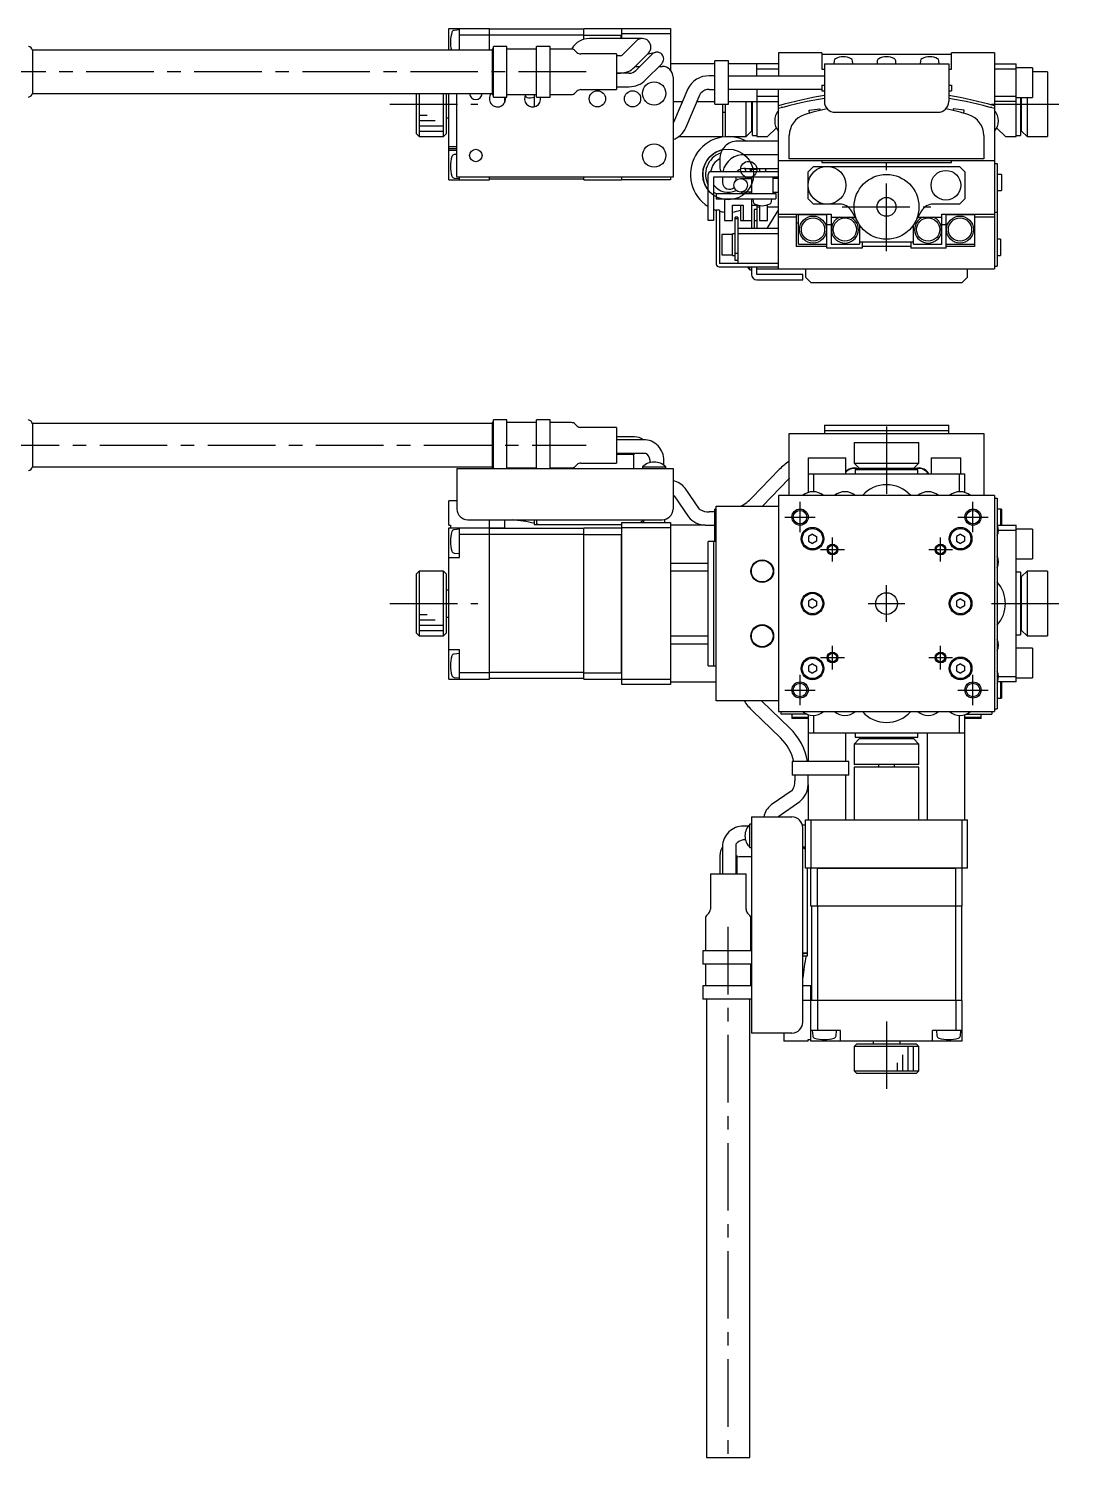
# Model space of a CAD drawing. Extents: x -229 to 424, y 17 to 459.
# Drawn here: x -117.4 to 75.8, y 194.5 to 459 of the extents above; entities that cross this region are included whole.
import ezdxf

# ---------------------------------------------------------------- set-up
doc = ezdxf.new("R2010")
doc.units = 0
doc.header["$LTSCALE"] = 10
doc.linetypes.add('CENTER', pattern=[2, 1.25, -0.25, 0.25, -0.25])
doc.layers.add('1', color=7, linetype='CONTINUOUS')

msp = doc.modelspace()

# ---------------------------------------------------------------- linework, layer by layer
at = {"layer": '1', "color": 7, "linetype": 'CONTINUOUS'}
for p, q in [((-39.631995, 454.989987), (-39.631995, 458.989987)), ((-39.631995, 458.989987), (-32.131995, 458.989987)), ((-37.631995, 458.739987), (-38.617275, 458.653786)), ((-37.631995, 454.989987), (-37.631995, 458.989987)), ((-32.131995, 457.789987), (-37.631995, 457.789987)), ((-32.131995, 454.989987), (-32.131995, 458.989987)), ((-14.631995, 458.889987), (-32.131995, 458.889987)), ((-14.631995, 457.748565), (-32.131995, 457.748565)), ((-14.631995, 458.989987), (-7.681995, 458.989987)), ((-14.631995, 457.017934), (-14.631995, 458.989987)), ((-14.631995, 457.789987), (-7.731995, 457.789987)), ((-7.731995, 457.789987), (-7.631995, 457.889987)), ((-7.731995, 457.146832), (-7.731995, 457.789987)), ((-7.631995, 458.939987), (-7.681995, 458.989987)), ((-7.631995, 458.989987), (1.368005, 458.989987)), ((-7.631995, 457.146832), (-7.631995, 458.989987)), ((1.368005, 457.989987), (-7.631995, 457.989987)), ((1.368005, 458.989987), (1.368005, 451.312862)), ((-31.631991, 454.989987), (-116.674335, 454.989987)), ((-116.674335, 454.989987), (-116.674335, 446.989987)), ((-31.381995, 455.189987), (-31.631991, 455.189987)), ((-31.631991, 455.189987), (-31.631991, 446.789987)), ((-31.381991, 446.289987), (-31.381991, 455.689987)), ((-28.881991, 455.689987), (-31.381991, 455.689987)), ((-23.381995, 455.189987), (-28.881995, 455.189987)), ((-28.881991, 446.289987), (-28.881991, 455.689987)), ((-23.381991, 446.289987), (-23.381991, 455.689987)), ((-20.881991, 455.689987), (-23.381991, 455.689987)), ((-16.946205, 455.189987), (-20.881995, 455.189987)), ((-20.881991, 446.289987), (-20.881991, 455.689987)), ((-16.794986, 455.346832), (-16.886568, 455.188207)), ((-15.924885, 454.58288), (-16.239098, 454.897094)), ((-3.831995, 457.146832), (-13.677294, 457.146832)), ((-4.963366, 456.678203), (-7.55956, 454.082009)), ((-8.631991, 454.289987), (-15.217778, 454.289987)), ((-8.631991, 454.289987), (-8.631991, 447.689987)), ((-7.842403, 453.964852), (-8.631991, 453.964852)), ((-5.296818, 451.819268), (-2.700624, 454.415462)), ((-1.991224, 454.253417), (-5.001631, 451.24301)), ((-3.233864, 449.475243), (-0.223457, 452.48565)), ((-2.770534, 454.345551), (-1.3244, 454.600544)), ((9.618005, 452.489987), (1.368005, 452.489987)), ((12.118005, 452.989987), (9.618005, 452.989987)), ((9.618005, 444.989987), (9.618005, 452.989987)), ((12.118005, 444.989987), (12.118005, 452.989987)), ((21.368005, 452.489987), (12.118005, 452.489987)), ((17.368005, 450.239987), (17.368005, 452.489987)), ((21.368005, 454.489987), (21.368005, 450.239987)), ((29.368005, 454.489987), (21.368005, 454.489987)), ((29.368005, 454.489987), (29.368005, 451.489987)), ((53.368005, 454.189987), (29.368005, 454.189987)), ((29.868005, 452.489987), (52.868005, 452.489987)), ((29.868005, 452.489987), (29.868005, 445.489987)), ((31.664715, 453.023887), (31.618005, 452.489987)), ((35.118005, 452.489987), (35.071295, 453.023887)), ((39.664715, 453.023887), (39.618005, 452.489987)), ((43.118005, 452.489987), (43.071295, 453.023887)), ((47.664715, 453.023887), (47.618005, 452.489987)), ((51.118005, 452.489987), (51.071295, 453.023887)), ((52.868005, 452.489987), (52.868005, 445.489987)), ((53.368005, 451.489987), (53.368005, 454.489987)), ((61.368005, 454.489987), (53.368005, 454.489987)), ((61.368005, 454.489987), (61.368005, 414.489987)), ((61.368005, 452.489987), (65.368005, 452.489987)), ((65.368005, 438.989987), (65.368005, 452.489987)), ((-8.631991, 450.764852), (-7.842403, 450.764852)), ((-6.239068, 450.730447), (-8.631991, 450.730447)), ((-5.126099, 451.989987), (-4.254654, 451.989987)), ((-0.71912, 451.989987), (-0.131995, 451.989987)), ((1.868005, 449.989987), (1.868005, 431.489987)), ((9.618005, 450.239987), (8.562491, 450.239987)), ((12.118005, 450.239987), (29.868005, 450.239987)), ((21.368005, 451.489987), (17.368005, 451.489987)), ((29.368005, 451.489987), (29.868005, 451.489987)), ((52.868005, 451.489987), (53.368005, 451.489987)), ((65.368005, 451.489987), (61.368005, 451.489987)), ((68.368005, 451.739987), (65.368005, 451.739987)), ((68.368005, 451.739987), (68.368005, 446.239987)), ((71.168005, 450.989987), (68.368005, 450.989987)), ((71.168005, 450.989987), (71.168005, 438.989987)), ((-116.674335, 446.989987), (-31.631991, 446.989987)), ((-45.631995, 439.489987), (-45.631995, 446.989987)), ((-45.131995, 446.989987), (-45.131995, 438.989987)), ((-40.631995, 438.989987), (-40.631995, 446.989987)), ((-40.131995, 446.989987), (-40.131995, 439.489987)), ((-39.631995, 430.989987), (-39.631995, 446.989987)), ((-38.131995, 431.489987), (-38.131995, 446.989987)), ((-16.239098, 447.08288), (-15.924885, 447.397094)), ((-15.217778, 447.689987), (-8.631991, 447.689987)), ((-8.631991, 448.230447), (-6.239068, 448.230447)), ((4.594738, 447.808986), (1.927407, 441.594123)), ((6.95354, 446.944585), (7.033179, 447.063953)), ((8.562491, 447.739987), (9.618005, 447.739987)), ((29.367918, 447.739987), (12.118005, 447.739987)), ((17.368005, 447.739987), (17.368005, 438.989987)), ((21.368005, 414.489987), (21.368005, 447.739987)), ((29.368005, 448.489987), (29.368005, 447.489987)), ((29.368005, 448.489987), (29.868005, 448.489987)), ((29.368005, 447.489987), (29.868005, 447.489987)), ((52.868005, 448.489987), (53.368005, 448.489987)), ((52.868005, 447.489987), (53.368005, 447.489987)), ((53.368005, 448.489987), (53.368005, 447.489987)), ((-31.631991, 446.789987), (-31.381995, 446.789987)), ((-31.381991, 446.289987), (-28.881991, 446.289987)), ((-29.331995, 446.289987), (-29.331995, 445.241655)), ((-28.881995, 446.789987), (-23.381995, 446.789987)), ((-25.464991, 446.417739), (-25.548812, 446.479541)), ((-25.359714, 446.342166), (-25.464991, 446.417739)), ((-25.263282, 446.281233), (-25.359714, 446.342166)), ((-25.169266, 446.244743), (-25.263282, 446.281233)), ((-23.381991, 446.754528), (-23.831995, 446.754528)), ((-23.831995, 446.754528), (-23.831995, 444.520293)), ((-23.381991, 446.289987), (-20.881991, 446.289987)), ((-20.881995, 446.789987), (-16.946205, 446.789987)), ((1.868005, 445.489987), (3.599456, 445.489987)), ((4.224758, 440.608133), (6.892089, 446.822996)), ((6.31998, 445.489987), (9.618005, 445.489987)), ((6.892089, 446.822996), (6.95354, 446.944585)), ((9.618005, 444.989987), (12.118005, 444.989987)), ((11.068005, 438.989987), (11.068005, 444.989987)), ((11.568005, 438.989987), (11.568005, 444.989987)), ((12.118005, 445.489987), (21.368005, 445.489987)), ((15.368005, 438.989987), (15.368005, 445.489987)), ((16.368005, 445.489987), (16.368005, 439.989987)), ((16.568005, 439.189987), (16.568005, 445.489987)), ((17.368005, 446.489987), (21.368005, 446.489987)), ((21.868006, 444.318348), (21.868006, 444.389987)), ((22.126384, 444.389987), (21.868006, 444.389987)), ((60.868006, 444.389987), (60.609627, 444.389987)), ((60.868006, 444.318348), (60.868006, 444.389987)), ((61.368005, 446.489987), (65.368005, 446.489987)), ((65.368005, 445.489987), (61.368005, 445.489987)), ((65.368005, 446.239987), (68.368005, 446.239987)), ((66.168005, 446.239987), (66.168005, 439.189987)), ((66.368005, 439.989987), (66.368005, 446.239987)), ((67.368005, 446.239987), (67.368005, 438.989987)), ((-40.131995, 442.489987), (-39.631995, 442.489987)), ((11.068005, 443.489987), (11.568005, 443.489987)), ((16.368005, 441.989987), (16.568005, 441.989987)), ((27.022133, 443.905856), (29.011177, 444.114913)), ((27.08512, 443.306573), (27.022133, 443.905856)), ((29.011177, 444.114913), (29.039418, 443.846214)), ((31.868005, 443.489987), (50.868005, 443.489987)), ((53.724834, 444.114913), (53.696593, 443.846214)), ((55.713878, 443.905856), (53.724834, 444.114913)), ((55.650891, 443.306573), (55.713878, 443.905856)), ((66.168005, 441.989987), (66.368005, 441.989987)), ((-45.631995, 439.489987), (-45.131995, 438.989987)), ((-40.631995, 438.989987), (-40.131995, 439.489987)), ((1.927407, 441.594123), (1.868154, 441.476315)), ((15.368005, 438.989987), (16.368005, 439.989987)), ((16.568005, 439.189987), (17.368005, 439.189987)), ((19.368005, 438.989987), (20.965507, 440.587488)), ((23.368006, 434.889987), (23.368006, 439.207791)), ((59.368006, 439.207791), (59.368006, 434.889987)), ((61.770504, 440.587488), (63.368005, 438.989987)), ((65.368005, 439.189987), (66.168005, 439.189987)), ((66.368005, 439.989987), (67.368005, 438.989987)), ((-45.131995, 438.989987), (-40.631995, 438.989987)), ((-38.131995, 437.089621), (-39.631995, 437.089621)), ((-39.631995, 436.77495), (-39.331995, 436.77495)), ((-39.631995, 436.489987), (-38.131995, 436.489987)), ((-39.331995, 436.77495), (-39.331995, 436.739987)), ((-38.131995, 436.739987), (-39.331995, 436.739987)), ((2.889374, 438.989987), (11.068005, 438.989987)), ((11.568005, 438.989987), (15.368005, 438.989987)), ((21.368006, 438.146832), (14.119476, 438.146832)), ((17.368005, 438.989987), (19.368005, 438.989987)), ((63.368005, 438.989987), (65.368005, 438.989987)), ((67.368005, 438.989987), (71.168005, 438.989987)), ((-38.131995, 435.696242), (-38.617275, 435.653786)), ((10.519476, 435.132619), (10.519476, 433.364852)), ((21.368025, 435.619534), (15.293593, 435.619534)), ((61.368006, 434.489987), (21.368006, 434.489987)), ((59.368006, 434.889987), (23.368006, 434.889987)), ((29.368006, 434.489987), (29.368006, 434.189987)), ((29.368006, 434.189987), (53.368006, 434.189987)), ((53.368006, 434.189987), (53.368006, 434.489987)), ((61.368006, 433.989987), (61.868006, 433.989987)), ((61.868006, 433.989987), (61.868006, 414.989987)), ((-38.617275, 431.326188), (-37.631995, 431.239987)), ((1.868005, 431.489987), (-38.131995, 431.489987)), ((-37.631995, 430.989987), (-37.631995, 431.489987)), ((-32.131995, 430.989987), (-32.131995, 431.489987)), ((-14.631995, 431.089987), (-32.131995, 431.089987)), ((-14.631995, 430.989987), (-14.631995, 431.489987)), ((-7.631995, 430.989987), (-7.631995, 431.489987)), ((1.368005, 431.489987), (1.368005, 430.989987)), ((8.368006, 423.489987), (8.368006, 431.989987)), ((21.368006, 432.489987), (8.868006, 432.489987)), ((9.368006, 431.489987), (9.368006, 423.489987)), ((21.368006, 431.489987), (9.368006, 431.489987)), ((11.043593, 431.489987), (11.043593, 430.480447)), ((13.543593, 430.929585), (13.543593, 431.489987)), ((13.641659, 432.489986), (13.730334, 432.591415)), ((14.368006, 431.239987), (16.368006, 431.239987)), ((15.293593, 433.119534), (21.368024, 433.119534)), ((16.368006, 432.489987), (16.368006, 432.989987)), ((16.368006, 432.989987), (17.368006, 432.989987)), ((16.368006, 431.489987), (16.368006, 428.489987)), ((17.368006, 432.989987), (17.368006, 432.489987)), ((17.868006, 432.913747), (17.868006, 432.489987)), ((20.368006, 428.489987), (20.368006, 431.489987)), ((21.368006, 431.239987), (20.368006, 431.239987)), ((27.868006, 433.489987), (26.868006, 432.489987)), ((26.868006, 427.489987), (26.868006, 432.489987)), ((27.868006, 433.489987), (54.868006, 433.489987)), ((55.868006, 432.489987), (54.868006, 433.489987)), ((55.868006, 432.489987), (55.868006, 427.489987)), ((62.618006, 431.989987), (61.868006, 431.989987)), ((62.618006, 431.989987), (62.618006, 428.989987)), ((-39.631995, 430.989987), (-32.131995, 430.989987)), ((-14.631995, 430.989987), (-7.681995, 430.989987)), ((-7.681995, 430.989987), (-7.631995, 431.039987)), ((1.368005, 430.989987), (-7.631995, 430.989987)), ((9.868006, 428.489987), (9.868006, 427.489987)), ((9.868006, 428.489987), (20.868006, 428.489987)), ((16.368006, 428.739987), (14.368006, 428.739987)), ((16.075758, 428.489987), (16.075758, 428.739987)), ((20.368006, 428.739987), (21.368006, 428.739987)), ((20.868006, 428.489987), (20.868006, 427.489987)), ((61.868006, 428.989987), (62.618006, 428.989987)), ((9.868006, 427.489987), (20.868006, 427.489987)), ((11.368006, 427.489987), (11.368006, 423.489987)), ((12.868006, 426.289987), (14.868006, 426.289987)), ((12.868006, 423.489987), (12.868006, 426.289987)), ((14.368006, 426.289987), (14.368006, 423.489987)), ((14.868006, 426.289987), (14.868006, 423.489987)), ((16.368006, 427.489987), (16.368006, 421.989987)), ((16.368006, 426.289987), (17.599891, 426.289987)), ((16.618006, 427.489987), (16.664716, 426.956087)), ((17.368006, 426.289987), (17.368006, 421.989987)), ((17.368006, 425.989987), (17.868006, 425.989987)), ((17.868006, 426.231947), (17.868006, 423.489987)), ((19.368006, 423.489987), (19.368006, 426.36156)), ((19.368006, 425.989987), (21.368006, 425.989987)), ((20.071295, 426.956087), (20.118006, 427.489987)), ((26.868006, 427.489987), (27.868006, 426.489987)), ((32.707752, 426.489987), (27.868006, 426.489987)), ((54.868006, 426.489987), (50.02826, 426.489987)), ((55.868006, 427.489987), (54.868006, 426.489987)), ((9.368006, 423.489987), (8.368006, 423.489987)), ((10.468006, 425.389987), (9.868006, 425.389987)), ((9.868006, 425.389987), (9.868006, 415.389987)), ((10.468006, 425.389987), (10.468006, 415.489987)), ((11.368006, 423.489987), (12.868006, 423.489987)), ((13.868006, 424.060694), (13.368006, 424.060694)), ((13.368006, 416.068963), (13.368006, 424.060694)), ((13.868006, 423.782348), (13.368006, 423.782348)), ((13.868006, 424.060694), (13.868006, 415.489987)), ((14.368006, 423.489987), (16.368006, 423.489987)), ((17.368006, 425.489987), (16.868006, 425.489987)), ((16.868006, 425.489987), (16.868006, 421.989987)), ((16.868006, 423.489987), (17.368006, 423.489987)), ((17.868006, 423.489987), (19.368006, 423.489987)), ((21.368005, 425.477586), (19.188713, 421.989987)), ((21.368006, 424.649732), (31.118006, 424.649732)), ((24.668006, 424.111051), (21.368006, 424.111051)), ((25.067909, 424.499246), (24.667988, 424.577887)), ((24.668006, 424.649732), (24.668006, 418.67426)), ((25.068006, 419.113411), (25.068006, 424.649732)), ((30.318006, 424.502485), (25.068006, 424.502485)), ((30.318006, 418.344747), (30.318006, 424.649732)), ((31.118006, 424.649732), (31.118006, 419.113411)), ((31.118006, 424.111051), (35.524607, 424.111051)), ((36.171853, 422.989987), (34.872815, 425.239987)), ((47.863196, 425.239987), (46.564159, 422.989987)), ((47.211405, 424.111051), (51.618006, 424.111051)), ((51.618006, 424.649732), (61.368006, 424.649732)), ((51.618006, 419.113411), (51.618006, 424.649732)), ((52.418006, 418.344747), (52.418006, 424.649732)), ((57.668006, 424.502485), (52.418006, 424.502485)), ((57.668006, 424.502485), (57.668006, 418.67426)), ((61.368006, 424.111051), (57.668006, 424.111051)), ((61.368006, 425.019711), (61.868006, 425.019711)), ((10.868006, 420.889987), (10.868006, 417.089987)), ((12.868006, 420.889987), (10.868006, 420.889987)), ((12.868006, 416.989987), (12.868006, 420.989987)), ((13.368006, 420.989987), (12.868006, 420.989987)), ((21.368006, 421.989987), (13.868006, 421.989987)), ((21.368006, 420.989987), (13.868006, 420.989987)), ((25.068006, 422.989987), (24.668006, 422.989987)), ((30.104197, 422.680048), (30.318006, 422.909801)), ((30.318006, 420.723945), (30.1188, 420.939243)), ((31.118006, 422.689987), (30.318006, 422.689987)), ((31.118006, 422.909801), (31.331814, 422.680048)), ((31.317211, 420.939243), (31.118006, 420.723945)), ((36.368006, 422.673362), (36.368006, 419.113411)), ((46.368006, 419.113411), (46.368006, 422.673362)), ((51.404197, 422.680048), (51.618006, 422.909801)), ((51.618006, 420.723945), (51.4188, 420.939243)), ((52.418006, 422.689987), (51.618006, 422.689987)), ((52.418006, 422.909801), (52.631814, 422.680048)), ((52.617211, 420.939243), (52.418006, 420.723945)), ((30.318006, 418.67426), (24.668006, 418.67426)), ((25.068006, 419.113411), (30.318006, 419.113411)), ((36.868006, 418.344747), (30.318006, 418.344747)), ((31.118006, 419.113411), (36.368006, 419.113411)), ((36.368006, 419.489987), (46.368006, 419.489987)), ((36.868006, 419.489987), (36.868006, 418.344747)), ((45.868006, 418.67426), (36.868006, 418.67426)), ((45.868006, 419.489987), (45.868006, 418.344747)), ((52.418006, 418.344747), (45.868006, 418.344747)), ((46.368006, 419.113411), (51.618006, 419.113411)), ((52.418006, 419.113411), (57.668006, 419.113411)), ((57.668006, 418.67426), (52.418006, 418.67426)), ((62.468006, 419.989987), (61.868006, 419.989987)), ((62.468006, 419.989987), (62.468006, 416.989987)), ((21.368006, 415.489987), (10.468006, 415.489987)), ((10.868006, 417.089987), (12.868006, 417.089987)), ((12.868006, 416.989987), (13.368006, 416.989987)), ((13.868006, 417.345605), (13.368006, 417.345605)), ((13.868006, 416.068963), (13.368006, 416.068963)), ((61.868006, 416.989987), (62.468006, 416.989987)), ((10.368006, 414.889987), (21.368006, 414.889987)), ((16.075758, 414.339987), (16.075758, 414.889987)), ((16.075758, 414.339987), (16.368006, 414.339987)), ((16.368006, 414.889987), (16.368006, 413.489987)), ((17.368006, 413.489987), (17.368006, 414.889987)), ((17.368006, 414.489987), (61.368006, 414.489987)), ((25.868006, 413.489987), (17.368006, 413.489987)), ((25.868006, 412.489987), (25.868006, 413.489987)), ((26.368006, 414.489987), (26.368006, 412.989987)), ((26.368006, 412.989987), (27.368006, 411.989987)), ((56.368006, 412.989987), (55.368006, 411.989987)), ((56.368006, 412.989987), (56.368006, 414.489987)), ((61.368006, 414.989987), (61.868006, 414.989987)), ((17.368006, 412.489987), (25.868006, 412.489987)), ((27.368006, 411.989987), (55.368006, 411.989987)), ((-28.881991, 386.565191), (-31.381991, 386.565191)), ((-31.381991, 377.565191), (-31.381991, 386.565191)), ((-28.881993, 377.565191), (-28.881989, 386.565191)), ((-20.881991, 386.565191), (-23.381991, 386.565191)), ((-23.381991, 377.565191), (-23.381991, 386.565191)), ((-20.881993, 377.565191), (-20.881989, 386.565191)), ((-116.674335, 385.865191), (-116.674335, 377.865191)), ((-31.631991, 385.865191), (-116.674335, 385.865191)), ((-31.631991, 386.065191), (-31.631991, 377.665191)), ((-31.381995, 386.065191), (-31.631991, 386.065191)), ((-23.381995, 386.065191), (-28.881995, 386.065191)), ((-16.946205, 386.065191), (-20.881995, 386.065191)), ((-15.924885, 385.458084), (-16.239098, 385.772298)), ((-8.631991, 385.165191), (-15.217778, 385.165191)), ((-8.631991, 385.165191), (-8.631991, 378.565191)), ((23.368006, 384.065191), (59.368006, 384.065191)), ((23.368006, 372.565191), (23.368006, 384.065191)), ((29.868005, 385.565191), (29.868005, 384.065191)), ((29.868005, 385.565191), (52.868005, 385.565191)), ((52.868005, 384.565191), (29.868005, 384.565191)), ((52.868005, 384.065191), (52.868005, 385.565191)), ((59.368006, 384.065191), (59.368006, 372.565191)), ((-5.246208, 383.41372), (-8.631991, 383.41372)), ((-3.22866, 382.889603), (-8.631991, 382.889603)), ((35.368006, 382.365191), (47.368006, 382.365191)), ((35.368006, 382.365191), (35.368006, 378.565191)), ((47.368006, 378.565191), (47.368006, 382.365191)), ((-16.239098, 377.958084), (-15.924885, 378.272298)), ((-15.217778, 378.565191), (-8.631991, 378.565191)), ((-8.631991, 380.389603), (-3.22866, 380.389603)), ((-8.631991, 380.21372), (-5.246208, 380.21372)), ((-5.504771, 380.213814), (-5.431995, 379.81372)), ((-5.431995, 379.81372), (-5.431995, 377.565191)), ((-3.22866, 380.389603), (-3.108293, 380.362779)), ((-3.108293, 380.362779), (-3.017318, 380.31302)), ((-3.017318, 380.31302), (-2.919139, 380.235252)), ((0.14266, 378.183992), (0.14266, 378.639603)), ((26.868006, 379.565191), (33.868006, 379.565191)), ((26.868006, 379.565191), (26.868006, 373.127008)), ((33.868006, 376.565191), (33.868006, 379.565191)), ((35.368006, 378.565191), (47.368006, 378.565191)), ((35.368006, 378.565191), (36.368006, 377.565191)), ((46.368006, 377.565191), (47.368006, 378.565191)), ((49.618006, 379.565191), (55.118006, 379.565191)), ((49.618006, 379.565191), (49.618006, 376.565191)), ((55.118006, 376.565191), (55.118006, 379.565191)), ((-116.674335, 377.865191), (-31.631991, 377.865191)), ((-38.131995, 377.565191), (1.868005, 377.565191)), ((-38.131995, 377.565191), (-38.131995, 370.065191)), ((-31.631991, 377.665191), (-31.381991, 377.665191)), ((-28.881995, 377.665191), (-23.381991, 377.665191)), ((-20.881995, 377.665191), (-16.946205, 377.665191)), ((-3.781995, 377.857438), (0.518005, 377.857438)), ((-3.781995, 377.857438), (-3.781995, 377.565191)), ((0.518005, 377.565191), (0.518005, 377.857438)), ((1.868005, 377.565191), (1.868005, 370.065191)), ((21.52018, 377.380098), (16.511344, 372.193295)), ((18.414511, 370.565191), (23.31853, 375.643452)), ((26.868006, 376.565191), (55.868006, 376.565191)), ((27.868006, 376.565191), (27.868006, 373.263524)), ((35.568006, 377.365191), (47.168006, 377.365191)), ((35.568006, 377.365191), (35.568006, 376.565191)), ((46.368006, 377.565191), (36.368006, 377.565191)), ((38.368006, 377.565191), (38.368006, 377.365191)), ((44.368006, 377.365191), (44.368006, 377.565191)), ((47.168006, 376.565191), (47.168006, 377.365191)), ((54.868006, 373.263524), (54.868006, 376.565191)), ((55.868006, 373.127008), (55.868006, 376.565191)), ((6.773783, 370.025284), (4.106452, 373.908762)), ((-38.131995, 371.565191), (-39.631995, 371.565191)), ((-39.631995, 367.065191), (-39.631995, 371.565191)), ((1.868261, 372.634348), (2.045713, 372.493361)), ((2.045713, 372.493362), (4.713044, 368.609885)), ((9.868006, 334.565191), (9.868006, 370.565191)), ((9.868006, 370.565191), (21.368006, 370.565191)), ((21.368006, 372.565191), (21.368006, 332.565191)), ((61.368006, 372.565191), (21.368006, 372.565191)), ((61.368006, 372.565191), (61.368006, 332.565191)), ((61.368006, 372.065191), (61.868006, 372.065191)), ((61.868006, 372.065191), (61.868006, 333.065191)), ((-36.131995, 368.065191), (-0.131995, 368.065191)), ((-32.131995, 338.565191), (-32.131995, 368.065191)), ((-29.331995, 368.065191), (-29.331995, 366.565191)), ((-23.831995, 368.065191), (-23.831995, 367.21372)), ((-23.456444, 368.064967), (-23.331995, 367.346816)), ((-23.331995, 367.346816), (-23.331995, 368.065105)), ((-3.631995, 368.065191), (-3.631995, 367.565191)), ((0.368005, 367.565191), (0.368005, 368.128699)), ((6.82816, 369.971084), (6.773782, 370.025285)), ((9.618005, 369.521556), (8.562491, 369.521556)), ((9.868006, 370.021556), (9.618005, 370.021556)), ((9.618005, 364.065191), (9.618005, 370.021556)), ((62.618006, 370.065191), (61.868006, 370.065191)), ((62.468006, 370.065191), (62.468006, 367.065191)), ((62.618006, 370.065191), (62.618006, 367.065191)), ((-39.631995, 367.065191), (-39.331995, 367.065191)), ((-39.631995, 366.565191), (-29.331995, 366.565191)), ((-39.631995, 338.565191), (-39.631995, 366.565191)), ((-39.331995, 367.065191), (-39.331995, 366.565191)), ((-37.631995, 366.315191), (-38.617275, 366.22899)), ((-37.631995, 361.065191), (-37.631995, 366.565191)), ((-32.131995, 365.365191), (-37.631995, 365.365191)), ((-14.631995, 366.465191), (-32.131995, 366.465191)), ((-14.631995, 365.32377), (-32.131995, 365.32377)), ((-23.831995, 367.21372), (-7.631995, 367.21372)), ((-14.631995, 366.565191), (-7.731995, 366.565191)), ((-14.631995, 338.565191), (-14.631995, 366.565191)), ((-14.631995, 365.365191), (-7.681995, 365.365191)), ((-7.631995, 366.465191), (-7.731995, 366.565191)), ((-7.681995, 365.365191), (-7.631995, 365.415191)), ((-7.681995, 339.765191), (-7.681995, 365.365191)), ((-7.631995, 367.565191), (1.368005, 367.565191)), ((-7.631995, 337.565191), (-7.631995, 367.565191)), ((1.368005, 366.565191), (-7.631995, 366.565191)), ((1.368005, 367.565191), (1.368005, 337.565191)), ((7.800338, 367.065191), (1.368005, 367.065191)), ((7.79376, 367.064726), (8.562491, 367.053804)), ((8.562491, 367.053804), (9.618005, 367.053804)), ((27.668006, 365.431216), (26.918006, 364.998204)), ((26.918006, 364.998204), (26.918006, 364.132178)), ((27.668006, 365.431216), (28.418006, 364.998204)), ((28.418006, 364.998204), (28.418006, 364.132178)), ((55.068006, 365.431216), (54.318006, 364.998204)), ((54.318006, 364.998204), (54.318006, 364.132178)), ((55.068006, 365.431216), (55.818006, 364.998204)), ((55.818006, 364.998204), (55.818006, 364.132178)), ((61.868006, 367.065191), (65.368005, 367.065191)), ((65.368005, 366.065191), (62.066339, 366.065191)), ((65.368005, 338.065191), (65.368005, 367.065191)), ((68.368005, 366.315191), (65.368005, 366.315191)), ((68.368005, 366.315191), (68.368005, 360.815191)), ((9.868006, 364.065191), (8.368006, 364.065191)), ((8.368006, 341.065191), (8.368006, 364.065191)), ((9.368006, 364.065191), (9.368006, 341.065191)), ((26.918006, 364.132178), (27.668006, 363.699165)), ((28.418006, 364.132178), (27.668006, 363.699165)), ((54.318006, 364.132178), (55.068006, 363.699165)), ((55.818006, 364.132178), (55.068006, 363.699165)), ((-39.631995, 361.065191), (-37.631995, 361.065191)), ((-38.617275, 361.901392), (-37.631995, 361.815191)), ((1.368005, 360.065191), (8.368006, 360.065191)), ((65.368005, 360.815191), (68.368005, 360.815191)), ((-45.131995, 358.565191), (-45.631995, 358.065191)), ((-45.631995, 347.065191), (-45.631995, 358.065191)), ((-40.631995, 358.565191), (-45.131995, 358.565191)), ((-45.131995, 358.565191), (-45.131995, 346.565191)), ((-40.131995, 358.065191), (-40.631995, 358.565191)), ((-40.631995, 346.565191), (-40.631995, 358.565191)), ((-40.131995, 358.065191), (-40.131995, 347.065191)), ((8.368006, 358.565191), (1.368005, 358.565191)), ((66.168005, 358.365191), (65.368005, 358.365191)), ((66.168005, 358.365191), (66.168005, 346.765191)), ((67.368005, 358.565191), (66.368005, 357.565191)), ((66.368005, 347.565191), (66.368005, 357.565191)), ((67.368005, 358.565191), (67.368005, 346.565191)), ((71.168005, 358.565191), (67.368005, 358.565191)), ((71.168005, 358.565191), (71.168005, 346.565191)), ((-39.631995, 355.065191), (-40.131995, 355.065191)), ((66.368005, 355.565191), (66.168005, 355.565191)), ((27.668006, 353.431216), (26.918006, 352.998204)), ((26.918006, 352.998204), (26.918006, 352.132178)), ((26.918006, 352.132178), (27.668006, 351.699165)), ((27.668006, 353.431216), (28.418006, 352.998204)), ((28.418006, 352.132178), (27.668006, 351.699165)), ((28.418006, 352.998204), (28.418006, 352.132178)), ((55.068006, 353.431216), (54.318006, 352.998204)), ((54.318006, 352.998204), (54.318006, 352.132178)), ((54.318006, 352.132178), (55.068006, 351.699165)), ((55.068006, 353.431216), (55.818006, 352.998204)), ((55.818006, 352.132178), (55.068006, 351.699165)), ((55.818006, 352.998204), (55.818006, 352.132178)), ((-40.131995, 350.065191), (-39.631995, 350.065191)), ((66.168005, 349.565191), (66.368005, 349.565191)), ((-45.631995, 347.065191), (-45.131995, 346.565191)), ((-45.131995, 346.565191), (-40.631995, 346.565191)), ((-40.631995, 346.565191), (-40.131995, 347.065191)), ((1.368005, 346.565191), (8.368006, 346.565191)), ((65.368005, 346.765191), (66.168005, 346.765191)), ((66.368005, 347.565191), (67.368005, 346.565191)), ((67.368005, 346.565191), (71.168005, 346.565191)), ((-39.631995, 344.065191), (-37.631995, 344.065191)), ((-37.631995, 338.565191), (-37.631995, 344.065191)), ((8.368006, 345.065191), (1.368005, 345.065191)), ((68.368005, 344.315191), (65.368005, 344.315191)), ((68.368005, 344.315191), (68.368005, 338.815191)), ((-37.631995, 343.315191), (-38.617275, 343.22899)), ((27.668006, 341.431216), (26.918006, 340.998204)), ((27.668006, 341.431216), (28.418006, 340.998204)), ((55.068006, 341.431216), (54.318006, 340.998204)), ((55.068006, 341.431216), (55.818006, 340.998204)), ((-39.631995, 338.565191), (-32.131995, 338.565191)), ((-38.617275, 338.901392), (-37.631995, 338.815191)), ((-32.131995, 339.765191), (-37.631995, 339.765191)), ((-14.631995, 339.806612), (-32.131995, 339.806612)), ((-14.631995, 338.665191), (-32.131995, 338.665191)), ((-14.631995, 339.765191), (-7.681995, 339.765191)), ((-14.631995, 338.565191), (-7.731995, 338.565191)), ((-7.731995, 338.565191), (-7.631995, 338.665191)), ((-7.631995, 339.715191), (-7.681995, 339.765191)), ((-7.631995, 338.565191), (1.368005, 338.565191)), ((8.368006, 341.065191), (9.868006, 341.065191)), ((26.918006, 340.998204), (26.918006, 340.132178)), ((26.918006, 340.132178), (27.668006, 339.699165)), ((28.418006, 340.132178), (27.668006, 339.699165)), ((28.418006, 340.998204), (28.418006, 340.132178)), ((54.318006, 340.998204), (54.318006, 340.132178)), ((54.318006, 340.132178), (55.068006, 339.699165)), ((55.818006, 340.132178), (55.068006, 339.699165)), ((55.818006, 340.998204), (55.818006, 340.132178)), ((62.066339, 339.065191), (65.368005, 339.065191)), ((65.368005, 338.815191), (68.368005, 338.815191)), ((1.368005, 337.565191), (-7.631995, 337.565191)), ((1.368005, 338.065191), (9.868006, 338.065191)), ((65.368005, 338.065191), (61.868006, 338.065191)), ((62.468006, 338.065191), (62.468006, 335.065191)), ((62.618006, 338.065191), (62.618006, 335.065191)), ((21.368006, 334.565191), (9.868006, 334.565191)), ((23.476547, 329.506879), (18.289745, 334.515716)), ((61.868006, 335.065191), (62.618006, 335.065191)), ((16.553099, 332.717366), (21.739901, 327.70853)), ((21.368006, 332.565191), (61.368006, 332.565191)), ((21.868005, 332.065191), (21.868005, 332.565191)), ((26.690973, 332.065191), (21.868006, 332.065191)), ((23.868005, 332.065191), (23.868005, 331.315191)), ((26.868005, 331.315191), (23.868005, 331.315191)), ((26.868006, 331.465191), (23.868006, 331.465191)), ((26.868006, 332.003373), (26.868006, 323.315191)), ((27.868006, 331.866858), (27.868006, 328.565191)), ((54.868006, 328.565191), (54.868006, 331.866858)), ((58.868005, 331.315191), (55.868005, 331.315191)), ((55.868006, 312.565191), (55.868006, 332.003373)), ((58.868006, 331.465191), (55.868006, 331.465191)), ((56.045039, 332.065191), (60.868006, 332.065191)), ((58.868005, 331.315191), (58.868005, 332.065191)), ((60.868005, 332.565191), (60.868005, 332.065191)), ((61.368006, 333.065191), (61.868006, 333.065191)), ((55.868006, 328.565191), (26.868006, 328.565191)), ((33.868006, 323.315191), (33.868006, 328.565191)), ((35.568006, 328.565191), (35.568006, 327.765191)), ((47.168006, 327.765191), (47.168006, 328.565191)), ((48.868006, 328.565191), (48.868006, 312.565191)), ((36.368006, 327.565191), (35.368006, 326.565191)), ((47.368006, 326.565191), (35.368006, 326.565191)), ((35.368006, 326.565191), (35.368006, 322.765191)), ((47.168006, 327.765191), (35.568006, 327.765191)), ((36.368006, 327.565191), (46.368006, 327.565191)), ((38.368006, 327.765191), (38.368006, 327.565191)), ((44.368006, 327.565191), (44.368006, 327.765191)), ((47.368006, 326.565191), (46.368006, 327.565191)), ((47.368006, 322.765191), (47.368006, 326.565191)), ((23.911641, 323.315191), (23.911641, 320.815191)), ((34.368006, 323.315191), (23.911641, 323.315191)), ((34.368006, 320.815191), (34.368006, 323.315191)), ((47.368006, 322.765191), (35.368006, 322.765191)), ((39.868006, 322.765191), (39.868006, 322.265191)), ((42.868006, 322.265191), (42.868006, 322.765191)), ((34.368006, 320.815191), (23.911641, 320.815191)), ((24.411641, 320.815191), (24.411641, 319.759677)), ((26.879393, 319.759677), (26.879393, 320.815191)), ((33.868006, 312.565191), (33.868006, 320.815191)), ((47.368006, 322.265191), (35.368006, 322.265191)), ((35.368006, 322.265191), (35.368006, 312.565191)), ((47.368006, 312.565191), (47.368006, 322.265191)), ((23.907912, 317.970969), (20.024435, 315.303637)), ((23.962112, 318.025346), (23.907911, 317.970968)), ((26.868006, 318.997524), (26.868006, 312.565191)), ((26.868471, 318.990946), (26.879393, 319.759677)), ((21.439834, 313.242899), (25.323312, 315.91023)), ((16.368006, 313.065191), (16.368006, 273.065191)), ((16.368006, 313.065191), (23.868006, 313.065191)), ((21.298849, 313.065446), (21.439835, 313.242899)), ((26.368006, 303.565191), (26.368006, 312.565191)), ((26.368006, 312.565191), (56.368006, 312.565191)), ((27.368006, 312.565191), (27.368006, 303.565191)), ((55.368006, 303.565191), (55.368006, 312.565191)), ((56.368006, 303.565191), (56.368006, 312.565191)), ((15.749204, 311.339846), (15.293593, 311.339846)), ((16.075758, 307.415191), (16.075758, 311.715191)), ((16.368006, 311.715191), (16.075758, 311.715191)), ((26.368006, 311.565191), (25.804497, 311.565191)), ((25.868006, 275.065191), (25.868006, 311.065191)), ((11.043593, 307.968525), (11.043593, 302.565194)), ((13.543593, 307.968525), (13.570418, 308.088893)), ((13.543593, 302.565194), (13.543593, 307.968525)), ((13.570418, 308.088893), (13.620176, 308.179867)), ((13.620176, 308.179867), (13.697945, 308.278047)), ((16.075758, 307.415191), (16.368006, 307.415191)), ((25.868006, 307.565191), (26.368006, 307.565191)), ((10.519476, 305.950977), (10.519476, 302.565194)), ((13.719382, 305.692414), (14.119476, 305.765191)), ((13.719476, 302.565194), (13.719476, 305.950977)), ((14.119476, 305.765191), (16.368006, 305.765191)), ((8.768006, 302.565194), (15.368006, 302.565194)), ((8.768006, 302.565194), (8.768006, 295.979408)), ((15.368006, 295.979408), (15.368006, 302.565194)), ((56.368006, 303.565191), (26.368006, 303.565191)), ((26.719476, 287.365191), (26.719476, 303.565191)), ((27.468006, 303.565191), (27.368006, 303.465191)), ((27.368006, 296.565191), (27.368006, 303.465191)), ((28.568006, 303.515191), (28.518006, 303.565191)), ((54.168006, 303.515191), (28.568006, 303.515191)), ((28.568006, 296.565191), (28.568006, 303.515191)), ((54.218006, 303.565191), (54.168006, 303.515191)), ((54.168006, 296.565191), (54.168006, 303.515191)), ((55.268006, 303.565191), (55.368006, 303.465191)), ((55.368006, 296.565191), (55.368006, 303.465191)), ((55.368006, 296.565191), (27.368006, 296.565191)), ((27.468006, 296.565191), (27.468006, 279.065191)), ((28.609427, 296.565191), (28.609427, 279.065191)), ((54.126584, 296.565191), (54.126584, 279.065191)), ((55.268006, 296.565191), (55.268006, 279.065191)), ((7.868006, 294.250981), (7.868006, 288.315191)), ((8.475112, 295.272301), (8.160899, 294.958088)), ((15.975112, 294.958088), (15.660899, 295.272301)), ((16.268006, 288.315194), (16.268006, 294.250981)), ((7.368006, 288.315194), (7.368005, 285.815194)), ((16.368006, 288.315194), (7.368006, 288.315194)), ((16.368006, 285.815194), (7.368005, 285.815194)), ((7.868006, 285.815191), (7.868006, 281.815191)), ((16.268006, 281.815194), (16.268006, 285.815194)), ((25.868006, 287.365191), (26.719476, 287.365191)), ((26.58638, 287.865191), (25.868091, 287.865191)), ((25.86823, 287.740741), (26.58638, 287.865191)), ((7.368006, 281.815194), (7.368005, 279.315194)), ((16.368006, 281.815194), (7.368006, 281.815194)), ((25.868006, 281.865191), (27.368006, 281.865191)), ((27.368006, 271.565191), (27.368006, 281.865191)), ((16.368006, 279.315194), (7.368005, 279.315194)), ((8.068006, 279.315194), (8.068006, 194.522851)), ((16.068006, 194.522851), (16.068006, 279.315194)), ((55.368006, 279.065191), (25.868006, 279.065191)), ((28.568006, 279.065191), (28.568006, 273.565191)), ((54.168006, 279.065191), (54.168006, 273.565191)), ((55.368006, 271.565191), (55.368006, 279.065191)), ((23.868006, 273.065191), (16.368006, 273.065191)), ((22.368006, 273.065191), (22.368006, 271.565191)), ((32.868006, 273.565191), (27.368006, 273.565191)), ((27.618006, 273.565191), (27.704206, 272.579911)), ((32.031805, 272.579911), (32.118006, 273.565191)), ((32.868006, 271.565191), (32.868006, 273.565191)), ((49.868006, 271.565191), (49.868006, 273.565191)), ((55.368006, 273.565191), (49.868006, 273.565191)), ((50.618006, 273.565191), (50.704206, 272.579911)), ((55.031805, 272.579911), (55.118006, 273.565191)), ((26.868006, 271.565191), (22.368006, 271.565191)), ((26.868006, 271.865191), (27.368006, 271.865191)), ((26.868006, 271.565191), (26.868006, 271.865191)), ((55.368006, 271.565191), (27.368006, 271.565191)), ((35.868006, 271.065191), (35.368006, 270.565191)), ((35.368006, 270.565191), (35.368006, 266.065191)), ((47.368006, 270.565191), (35.368006, 270.565191)), ((35.868006, 271.065191), (46.868006, 271.065191)), ((38.868006, 271.565191), (38.868006, 271.065191)), ((43.868006, 271.065191), (43.868006, 271.565191)), ((47.368006, 270.565191), (46.868006, 271.065191)), ((47.368006, 266.065191), (47.368006, 270.565191)), ((35.368006, 266.065191), (35.868006, 265.565191)), ((35.368006, 266.065191), (47.368006, 266.065191)), ((46.868006, 265.565191), (35.868006, 265.565191)), ((46.868006, 265.565191), (47.368006, 266.065191)), ((8.068006, 194.522851), (16.068006, 194.522851))]:
    msp.add_line(p, q, dxfattribs=at)
at = {"layer": '1', "color": 4, "linetype": 'CENTER'}
for p, q in [((-14.231994, 450.989987), (-164.231994, 450.989987)), ((-50.536551, 444.989987), (-34.231994, 444.989987)), ((60.768006, 444.989987), (75.768006, 444.989987)), ((41.368006, 417.789987), (41.368006, 434.189987)), ((33.168006, 425.989987), (49.568006, 425.989987)), ((41.368006, 385.363344), (41.368006, 370.593631)), ((-164.231994, 381.865191), (-14.231994, 381.865191)), ((25.368006, 365.765191), (25.368006, 371.365191)), ((57.368006, 365.765191), (57.368006, 371.365191)), ((22.568006, 368.565191), (28.168006, 368.565191)), ((54.568006, 368.565191), (60.168006, 368.565191)), ((29.168006, 362.565191), (33.568006, 362.565191)), ((31.368006, 360.365191), (31.368006, 364.765191)), ((49.168006, 362.565191), (53.568006, 362.565191)), ((51.368006, 360.365191), (51.368006, 364.765191)), ((41.368006, 349.165191), (41.368006, 355.965191)), ((-50.536551, 352.565191), (-34.231994, 352.565191)), ((37.968006, 352.565191), (44.768006, 352.565191)), ((60.768006, 352.565191), (75.768006, 352.565191)), ((31.368006, 340.365191), (31.368006, 344.765191)), ((51.368006, 340.365191), (51.368006, 344.765191)), ((29.168006, 342.565191), (33.568006, 342.565191)), ((49.168006, 342.565191), (53.568006, 342.565191)), ((25.368006, 333.765191), (25.368006, 339.365191)), ((57.368006, 333.765191), (57.368006, 339.365191)), ((22.568006, 336.565191), (28.168006, 336.565191)), ((54.568006, 336.565191), (60.168006, 336.565191)), ((12.068006, 140.215191), (12.068006, 295.215191)), ((41.368006, 275.215191), (41.368006, 260.215191))]:
    msp.add_line(p, q, dxfattribs=at)
at = {"layer": '1', "color": 9, "linetype": 'CONTINUOUS'}
for p, q in [((-45.131995, 442.989987), (-43.631995, 442.989987)), ((-45.131995, 441.989987), (-42.131995, 441.989987)), ((-45.131995, 440.989987), (-40.631995, 440.989987)), ((-45.131995, 439.989987), (-40.631995, 439.989987)), ((-45.131995, 350.565191), (-43.631995, 350.565191)), ((-45.131995, 349.565191), (-42.131995, 349.565191)), ((-45.131995, 348.565191), (-40.631995, 348.565191)), ((-45.131995, 347.565191), (-40.631995, 347.565191)), ((45.368006, 266.065191), (45.368006, 270.565191)), ((46.368006, 266.065191), (46.368006, 270.565191)), ((43.368006, 266.065191), (43.368006, 267.565191)), ((44.368006, 266.065191), (44.368006, 269.065191))]:
    msp.add_line(p, q, dxfattribs=at)
at = {"layer": '1', "color": 7, "linetype": 'CONTINUOUS'}
for centre, radius in [((-12.131995, 445.989987), 1.5), ((-5.631995, 445.989987), 1.5), ((-1.631995, 446.989987), 2.15), ((-34.631995, 435.489987), 1.15), ((-1.631995, 435.489987), 2.15), ((12.068006, 431.989987), 4.7), ((15.868005, 432.913747), 1.5), ((14.368006, 429.989987), 1.25), ((30.368006, 429.989987), 3.5), ((41.368006, 425.989987), 6), ((52.368006, 429.989987), 2.75), ((41.368006, 425.989987), 1.75), ((27.768006, 421.789987), 2.5), ((27.768006, 421.789987), 2.15), ((33.668006, 421.789987), 2.15), ((49.068006, 421.789987), 2.15), ((54.968006, 421.789987), 2.5), ((54.968006, 421.789987), 2.15), ((25.368006, 368.565191), 1.25), ((57.368006, 368.565191), 1.25), ((27.668006, 364.565191), 2.1), ((27.668006, 364.565191), 1.9), ((55.068006, 364.565191), 2.1), ((55.068006, 364.565191), 1.9), ((31.368006, 362.565191), 0.8), ((51.368006, 362.565191), 0.8), ((18.368006, 358.565191), 2.1), ((18.368006, 358.565191), 2), ((27.668006, 352.565191), 2.1), ((27.668006, 352.565191), 1.9), ((41.368006, 352.565191), 2), ((55.068006, 352.565191), 2.1), ((55.068006, 352.565191), 1.9), ((18.368006, 346.565191), 2.1), ((18.368006, 346.565191), 2), ((27.668006, 340.565191), 2.1), ((27.668006, 340.565191), 1.9), ((31.368006, 342.565191), 0.8), ((51.368006, 342.565191), 0.8), ((55.068006, 340.565191), 2.1), ((55.068006, 340.565191), 1.9), ((25.368006, 336.565191), 1.25), ((57.368006, 336.565191), 1.25)]:
    msp.add_circle(centre, radius, dxfattribs=at)
at = {"layer": '1', "color": 9, "linetype": 'CONTINUOUS'}
for centre, radius in [((25.368006, 368.565191), 1.5), ((57.368006, 368.565191), 1.5), ((31.368006, 362.565191), 1), ((51.368006, 362.565191), 1), ((31.368006, 342.565191), 1), ((51.368006, 342.565191), 1), ((25.368006, 336.565191), 1.5), ((57.368006, 336.565191), 1.5)]:
    msp.add_circle(centre, radius, dxfattribs=at)
at = {"layer": '1', "color": 7, "linetype": 'CONTINUOUS'}
for centre, radius, start, end in [((-33.331995, 456.489987), 6, 162.370845, 194.477512), ((-38.573697, 458.155689), 0.5, 95, 162.370845), ((-117.631992, 454.70207), 1.000002, 16.733256, 76.468302), ((-16.946205, 454.189987), 1, 45, 90), ((-13.677294, 453.546832), 3.6, 90, 150), ((-3.831995, 455.546832), 1.6, 315, 135), ((-15.217778, 455.289987), 1, 225, 270), ((-7.842403, 454.364852), 0.4, 270, 315), ((-1.10734, 453.369534), 1.25, 315, 135), ((32.162813, 452.980309), 0.5, 118.821141, 175), ((33.368005, 450.789987), 3, 61.178859, 118.821141), ((34.573198, 452.980309), 0.5, 5, 61.178859), ((40.162813, 452.980309), 0.5, 118.821141, 175), ((41.368005, 450.789987), 3, 61.178859, 118.821141), ((42.573198, 452.980309), 0.5, 5, 61.178859), ((48.162813, 452.980309), 0.5, 118.821141, 175), ((49.368005, 450.789987), 3, 61.178859, 118.821141), ((50.573198, 452.980309), 0.5, 5, 61.178859), ((-7.842403, 454.364852), 3.6, 270, 315), ((-6.239068, 452.480447), 1.75, 270, 315), ((-0.131995, 449.989987), 2, 0, 90), ((8.440279, 445.985974), 4.255768, 88.354418, 154.6363), ((-117.631992, 447.277904), 1.000002, 283.531698, 343.266744), ((-34.631995, 446.989987), 1.15, 180, 0), ((-30.631995, 445.989987), 1.5, 138.189685, 11.536958), ((-16.946205, 447.789987), 1, 270, 315), ((-15.217778, 446.689987), 1, 90, 135), ((-6.239068, 452.480447), 4.25, 270, 315), ((8.504494, 445.803378), 1.937477, 88.28464725, 139.41110535), ((-24.131995, 445.989987), 1.5, 147.769047, 11.536959), ((-24.63572, 448.728587), 2.540502, 257.87672357, 288.44322662), ((41.368005, 374.489987), 73, 99.063804, 105.900797), ((41.368006, 374.489987), 72.5, 99.126846, 106.013394), ((31.868005, 445.489987), 2, 180, 270), ((50.868005, 445.489987), 2, 270, 0), ((41.368005, 374.489987), 73, 74.099203, 80.936196), ((41.368006, 374.489987), 72.5, 73.986605, 80.873155), ((23.668006, 441.889987), 3, 140.055512, 219.944505), ((27.368006, 439.207791), 4, 107.718932, 180), ((41.368006, 395.389987), 50, 102.70719, 107.718932), ((41.368006, 395.389987), 50, 72.281068, 77.292811), ((55.368006, 439.207791), 4, 0, 72.281068), ((59.068006, 441.889987), 3, 320.055495, 39.944522), ((0.564395, 442.255074), 4.01381, 288.958405, 335.775136), ((12.068006, 431.989987), 6.999999, 61.588066, 238.091012), ((12.068006, 431.989987), 4.7, 103.977429, 218.072222), ((13.807612, 434.862384), 3.299221, 84.575922, 175.301711), ((-33.331995, 433.489987), 6, 162.370845, 197.629155), ((-38.573697, 435.155689), 0.5, 95, 162.370845), ((12.068006, 431.989987), 4.2, 109.755396, 208.242537), ((12.068006, 431.989987), 3.3, 117.985707, 171.354136), ((14.901117, 431.715044), 3.924166, 84.259952, 168.609539), ((-38.573697, 431.824285), 0.5, 197.629155, 265), ((8.868006, 431.989987), 0.5, 90, 180), ((12.119476, 433.364852), 1.6, 180, 213.147115), ((15.203269, 430.809176), 2.312122, 87.76113673, 129.57209701), ((12.068006, 431.989987), 3.3, 8.714742, 19.969122), ((12.068006, 431.989987), 3.3, 346.863441, 351.285258), ((12.068006, 431.989987), 4.2, 6.837141, 15.601188), ((12.068006, 431.989987), 4.2, 349.713439, 353.162859), ((12.068006, 431.989987), 4.684326, 12.326244, 13.953442), ((15.868006, 432.913747), 2, 0, 5.905808), ((12.068006, 431.989987), 6.999999, 4.096044, 9.286071), ((12.068006, 431.989987), 3.3, 215.096801, 296.732576), ((12.068006, 431.989987), 4.2, 229.994799, 238.411864), ((12.293593, 430.480447), 1.25, 180, 315.197831), ((12.068006, 431.989987), 4.2, 303.55731, 309.302776), ((18.168006, 427.989987), 3, 165.522488, 169.815035), ((17.162813, 426.999665), 0.5, 185, 241.178859), ((18.368006, 429.189987), 3, 241.178859, 298.821141), ((19.573198, 426.999665), 0.5, 298.821141, 355), ((32.707752, 423.989987), 2.5, 30, 90), ((50.02826, 423.989987), 2.5, 90, 150), ((12.068006, 431.989987), 6.999999, 247.311905, 251.682289), ((12.068006, 431.989987), 6.999999, 256.787041, 264.260829), ((12.068006, 431.989987), 6.999999, 276.562429, 289.182093), ((25.119476, 426.154528), 1.6, 253.610321, 268.156521), ((33.668006, 421.789987), 2.5, 111.809285, 68.190714), ((49.068006, 421.789987), 2.5, 111.809285, 68.190714), ((10.368006, 415.389987), 0.5, 180, 270), ((18.168006, 416.489987), 3, 212.230952, 225.779955), ((17.368006, 413.489987), 1, 180, 270), ((-117.631992, 385.577274), 1.000002, 16.733256, 76.468302), ((-16.946205, 385.065191), 1, 45, 90), ((-15.217778, 386.165191), 1, 225, 270), ((-5.257485, 380.726216), 2.687527, 53.623743, 89.759588), ((-3.667545, 379.079304), 3.835492, 353.417141, 83.429408), ((-15.217778, 377.565191), 1, 90, 135), ((-1.631995, 375.765191), 3, 44.220044, 135.779956), ((-4.600637, 378.746503), 2.245843, 357.27174668, 41.52073212), ((29.612753, 369.565191), 11.25, 123.716823, 136), ((-117.631992, 378.153108), 1.000002, 283.531698, 343.266744), ((-16.946205, 378.665191), 1, 270, 315), ((29.612753, 369.565191), 8.75, 135.53557, 136), ((35.368006, 375.565191), 2.1, 58.997281, 135.584692), ((35.368006, 375.565191), 2, 64.158067, 138.590378), ((47.368006, 375.565191), 2.1, 28.43689, 121.002719), ((47.368006, 375.565191), 2, 30, 115.841933), ((1.141352, 371.636418), 3.735687, 37.465232, 78.777931), ((27.768006, 370.265191), 3, 50.055495, 129.944505), ((33.668006, 370.265191), 3, 50.055495, 129.944505), ((41.368006, 368.565191), 6, 41.810315, 138.189685), ((49.068006, 370.265191), 3, 50.055495, 129.944505), ((54.968006, 370.265191), 3, 50.055495, 129.944505), ((10.217121, 378.271556), 8.75, 298.269761, 316), ((-36.131995, 370.065191), 2, 180, 270), ((-31.216413, 333.251728), 34.967442, 77.808498, 84.619025), ((-5.831995, 370.81372), 3.6, 295.528288, 307.669887), ((-0.131995, 370.065191), 2, 270, 0), ((7.974856, 371.269525), 4.208694, 219.193365, 267.533176), ((8.406474, 372.490013), 2.972554, 237.92951057, 273.00859827), ((-33.331995, 364.065191), 6, 162.370845, 197.629155), ((-38.573697, 365.730893), 0.5, 95, 162.370845), ((59.068006, 366.165191), 3, 338.96053, 17.457603), ((-38.573697, 362.399489), 0.5, 197.629155, 265), ((59.068005, 360.265191), 3, 338.96056, 21.03944), ((57.368005, 352.565191), 6, 318.590386, 41.409614), ((59.068005, 344.865191), 3, 338.96056, 21.03944), ((-33.331995, 341.065191), 6, 162.370845, 197.629155), ((-38.573697, 342.730893), 0.5, 95, 162.370845), ((-38.573697, 339.399489), 0.5, 197.629155, 265), ((59.068006, 338.965191), 3, 342.542397, 21.03947), ((24.368006, 340.809939), 11.25, 213.716826, 226), ((24.368006, 340.809939), 8.75, 225.535575, 226), ((27.768006, 334.865191), 3, 230.055495, 309.944505), ((33.668006, 334.865191), 3, 230.055495, 309.944505), ((41.368006, 336.565191), 6, 221.810315, 318.189685), ((49.068006, 334.865191), 3, 230.055495, 309.944505), ((54.968006, 334.865191), 3, 230.055495, 309.944505), ((15.661641, 321.414306), 11.25, 9.727794, 46), ((15.661641, 321.414306), 8.75, 12.546579, 46), ((21.443183, 319.603662), 2.972555, 327.92947961, 3.00856731), ((22.663671, 319.172042), 4.208694, 309.193365, 357.533176), ((22.296778, 312.338538), 3.735687, 127.465232, 168.777931), ((23.868006, 311.065191), 2, 0, 90), ((14.853893, 307.52964), 3.835492, 83.417141, 173.429407), ((18.168006, 309.565191), 3, 134.220044, 225.779956), ((13.20698, 305.939701), 2.687527, 143.623743, 179.759587), ((15.186694, 306.59655), 2.245842, 87.27175793, 131.52074336), ((23.119476, 305.365191), 3.6, 25.526917, 37.669887), ((8.868006, 294.250981), 1, 135, 180), ((7.768006, 295.979408), 1, 315, 0), ((16.368006, 295.979408), 1, 180, 225), ((15.268006, 294.250981), 1, 0, 45), ((60.68147, 279.980773), 34.967442, 167.808498, 174.619025), ((23.868006, 275.065191), 2, 270, 0), ((28.202304, 272.623489), 0.5, 185, 252.370845), ((31.533707, 272.623489), 0.5, 287.629155, 355), ((51.202304, 272.623489), 0.5, 185, 252.370845), ((54.533707, 272.623489), 0.5, 287.629155, 355), ((29.868006, 277.865191), 6, 252.370845, 287.629155), ((52.868006, 277.865191), 6, 252.370845, 287.629155)]:
    msp.add_arc(centre, radius, start, end, dxfattribs=at)

doc.saveas('drawing.dxf')
